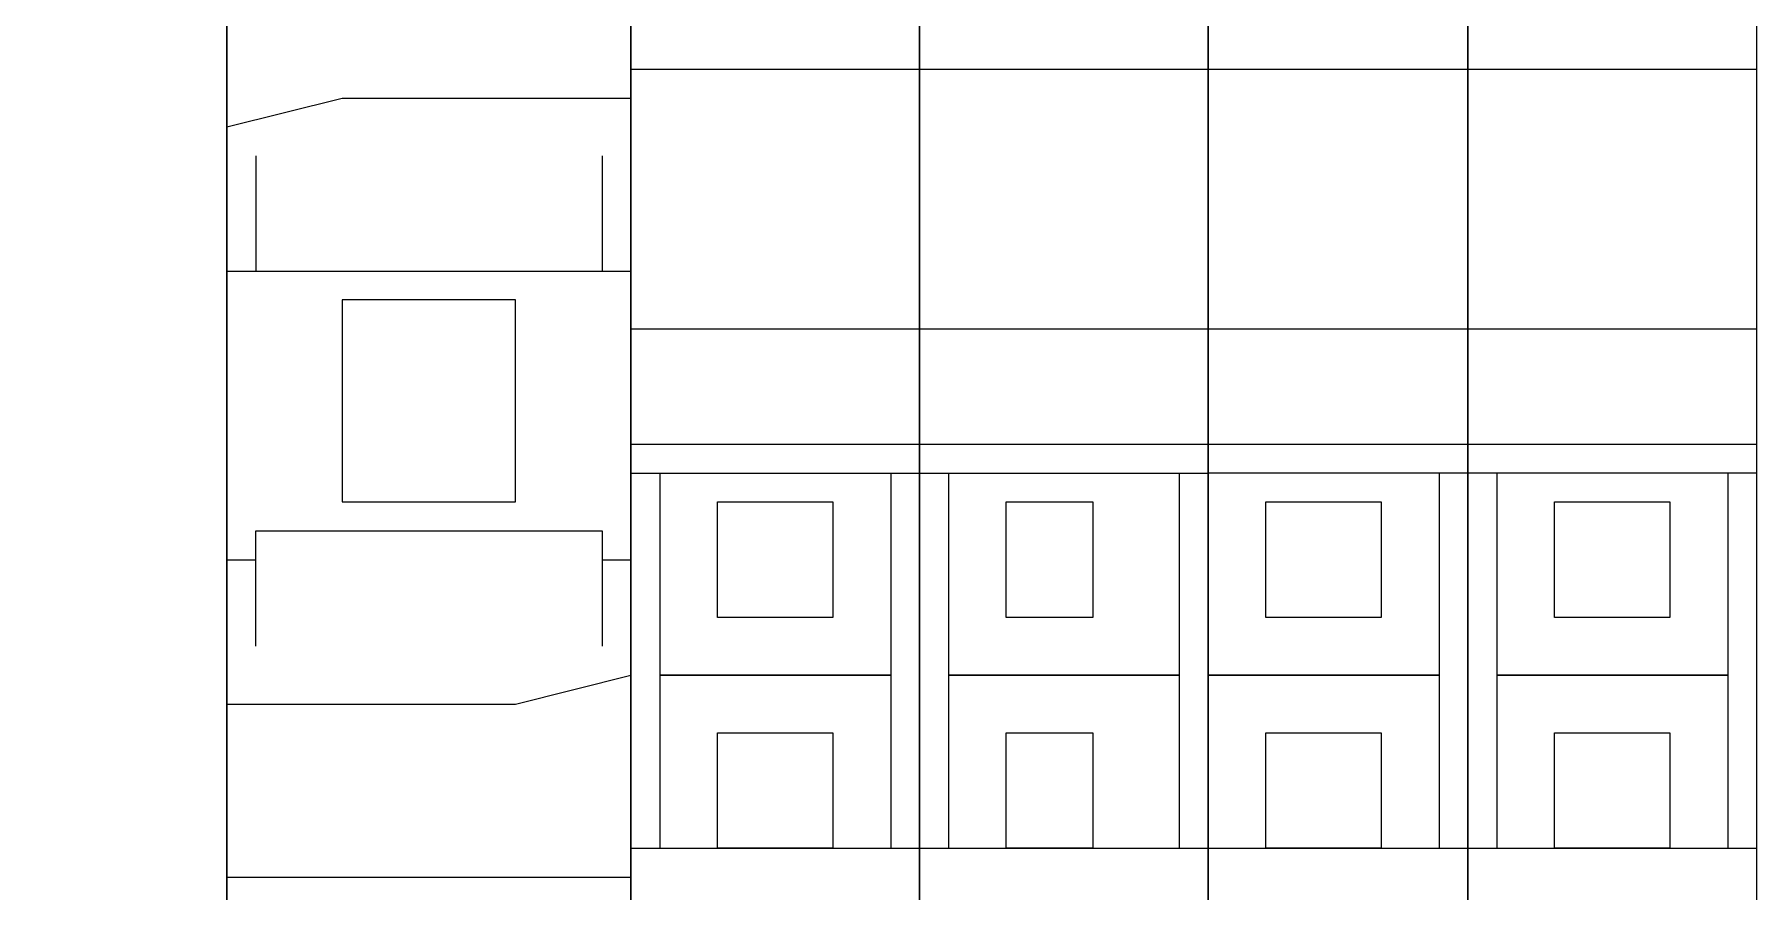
# Model space of a CAD drawing. Header units: millimetres. Extents: x 1004 to 59588, y 686 to 38112.
# Drawn here: x 28142.12 to 28177.22, y 7786.49 to 7803.96 of the extents above; entities that cross this region are included whole.
import ezdxf

# ---------------------------------------------------------------- set-up
doc = ezdxf.new("R2010")
doc.units = ezdxf.units.MM
doc.layers.add('PDF10_Geometry', color=7, linetype='Continuous')

msp = doc.modelspace()

# ---------------------------------------------------------------- linework, layer by layer
at = {"layer": 'PDF10_Geometry', "lineweight": 0}
for points in [[(28146.046, 7769.137), (28154.281, 7769.137), (28154.281, 7822.078), (28146.046, 7822.078)], [(28148.399, 7794.431), (28151.928, 7794.431), (28151.928, 7798.549), (28148.399, 7798.549)], [(28158.399, 7792.078), (28156.046, 7792.078), (28156.046, 7794.431), (28158.399, 7794.431)], [(28163.693, 7792.078), (28161.928, 7792.078), (28161.928, 7794.431), (28163.693, 7794.431)], [(28169.575, 7792.078), (28167.222, 7792.078), (28167.222, 7794.431), (28169.575, 7794.431)], [(28175.458, 7792.078), (28173.105, 7792.078), (28173.105, 7794.431), (28175.458, 7794.431)], [(28159.575, 7790.901), (28154.869, 7790.901)], [(28165.458, 7790.901), (28160.752, 7790.901)], [(28176.634, 7790.901), (28171.928, 7790.901)], [(28158.399, 7789.725), (28158.399, 7787.372), (28156.046, 7787.372), (28156.046, 7789.725)], [(28163.693, 7789.725), (28163.693, 7787.372), (28161.928, 7787.372), (28161.928, 7789.725)], [(28169.575, 7789.725), (28169.575, 7787.372), (28167.222, 7787.372), (28167.222, 7789.725)], [(28175.458, 7789.725), (28175.458, 7787.372), (28173.105, 7787.372), (28173.105, 7789.725)]]:
    msp.add_lwpolyline(points, close=True, dxfattribs=at)
at = {"layer": 'PDF10_Geometry', "lineweight": 18}
for points in [[(28154.281, 7822.078), (28154.281, 7768.549)], [(28177.222, 7822.078), (28177.222, 7768.549)]]:
    msp.add_lwpolyline(points, dxfattribs=at)
for points in [[(28160.164, 7768.549), (28160.164, 7822.078)], [(28166.046, 7768.549), (28166.046, 7822.078)], [(28171.34, 7768.549), (28171.34, 7822.078)], [(28141.928, 7779.137), (28146.046, 7779.137), (28146.046, 7812.078), (28141.928, 7812.078)]]:
    msp.add_lwpolyline(points, close=True, dxfattribs=at)
at = {"layer": 'PDF10_Geometry', "lineweight": 0}
for points in [[(28177.222, 7822.078), (28177.222, 7768.549)], [(28154.281, 7803.254), (28160.164, 7803.254), (28166.046, 7803.254), (28171.34, 7803.254), (28177.222, 7803.254)], [(28146.046, 7802.078), (28148.399, 7802.666), (28154.281, 7802.666)], [(28146.634, 7801.49), (28146.634, 7799.137)], [(28153.693, 7801.49), (28153.693, 7799.137)], [(28146.046, 7799.137), (28146.634, 7799.137), (28153.693, 7799.137), (28154.281, 7799.137)], [(28154.281, 7797.96), (28160.164, 7797.96), (28166.046, 7797.96), (28171.34, 7797.96), (28177.222, 7797.96)], [(28154.281, 7795.607), (28160.164, 7795.607), (28166.046, 7795.607), (28171.34, 7795.607), (28177.222, 7795.607)], [(28154.281, 7795.019), (28160.164, 7795.019), (28166.046, 7795.019)], [(28154.869, 7795.019), (28154.869, 7790.901), (28154.869, 7787.372)], [(28159.575, 7795.019), (28159.575, 7790.901), (28159.575, 7787.372)], [(28160.752, 7795.019), (28160.752, 7790.901), (28160.752, 7787.372)], [(28165.458, 7795.019), (28165.458, 7790.901), (28165.458, 7787.372)], [(28177.222, 7795.019), (28171.34, 7795.019), (28166.046, 7795.019), (28166.046, 7790.901), (28170.752, 7790.901), (28166.046, 7790.901), (28166.046, 7787.372), (28171.34, 7787.372), (28177.222, 7787.372)], [(28170.752, 7795.019), (28170.752, 7790.901), (28170.752, 7787.372)], [(28171.928, 7795.019), (28171.928, 7790.901), (28171.928, 7787.372)], [(28176.634, 7795.019), (28176.634, 7790.901), (28176.634, 7787.372)], [(28146.634, 7791.49), (28146.634, 7793.843), (28153.693, 7793.843), (28153.693, 7791.49)], [(28146.046, 7793.254), (28146.634, 7793.254)], [(28153.693, 7793.254), (28154.281, 7793.254)], [(28146.046, 7790.313), (28151.928, 7790.313), (28154.281, 7790.901)], [(28154.281, 7787.372), (28160.164, 7787.372), (28166.046, 7787.372)], [(28146.046, 7786.784), (28154.281, 7786.784)]]:
    msp.add_lwpolyline(points, dxfattribs=at)

doc.saveas('drawing.dxf')
